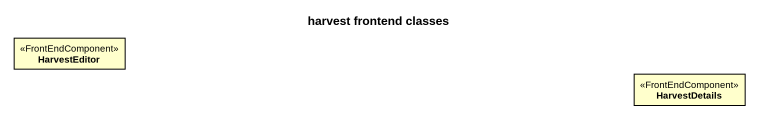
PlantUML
@startuml
title harvest frontend classes
hide circle
hide empty members
class HarvestEditor <<FrontEndComponent>>
class HarvestDetails <<FrontEndComponent>>
@enduml
